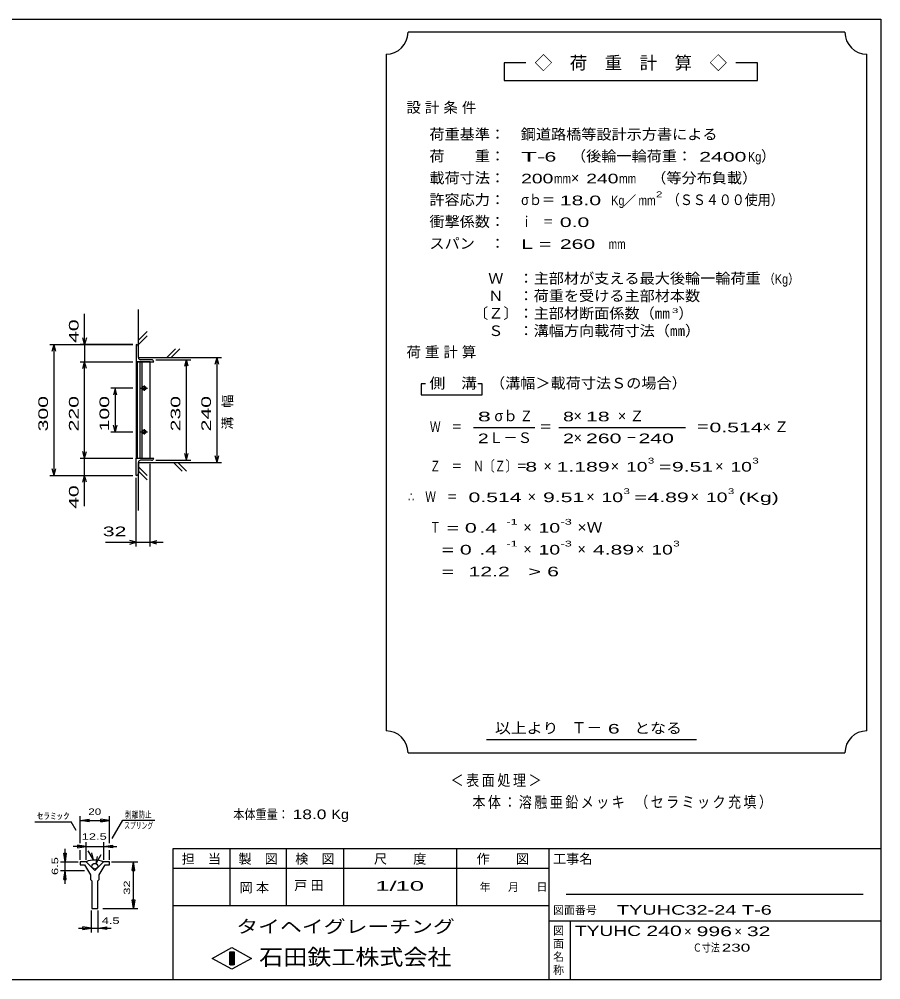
# Model space of a CAD drawing. Units: millimetres, scale not verified. Extents: x -1820 to 1724, y -1285 to 1059.
# Drawn here: x -248 to 1724, y -1141 to 1059 of the extents above; entities that cross this region are included whole.
import ezdxf
from ezdxf.enums import TextEntityAlignment as Align

# ---------------------------------------------------------------- set-up
doc = ezdxf.new("R2010")
doc.units = ezdxf.units.MM
doc.header["$LTSCALE"] = 10
for name, color, linetype, lineweight in [('0_2', 150, 'Continuous', 25), ('16', 3, 'Continuous', 25), ('22', 2, 'Continuous', 25), ('32', 4, 'Continuous', 25)]:
    doc.layers.add(name, color=color, linetype=linetype, lineweight=lineweight)
doc.styles.add('ベクトル', font='')
doc.styles.get('ベクトル').set_extended_font_data('ベクトル')

msp = doc.modelspace()

# ---------------------------------------------------------------- linework, layer by layer
at = {"layer": '0_2'}
for p, q in [((-1736, 1059), (1724, 1059)), ((1724, 1059), (1724, -1141)), ((1724, -841), (104, -841)), ((104, -841), (104, -1141)), ((234, -841), (234, -971)), ((364, -971), (364, -841)), ((494, -841), (494, -971)), ((754, -971), (754, -841)), ((964, -841), (964, -1141)), ((964, -886), (104, -886)), ((1684, -946), (1004, -946)), ((104, -971), (964, -971)), ((964, -1006), (1724, -1006)), ((1014, -1141), (1014, -1006)), ((194, -1092), (239, -1067)), ((234, -1077), (244, -1077)), ((234, -1107), (234, -1077)), ((234, -1077), (236, -1077)), ((236, -1077), (236, -1107)), ((238, -1107), (238, -1077)), ((238, -1077), (240, -1077)), ((239, -1067), (284, -1092)), ((240, -1077), (240, -1107)), ((242, -1107), (242, -1077)), ((242, -1077), (244, -1077)), ((244, -1077), (244, -1107)), ((244, -1077), (244, -1107)), ((239, -1117), (194, -1092)), ((284, -1092), (239, -1117)), ((244, -1107), (234, -1107)), ((236, -1107), (238, -1107)), ((240, -1107), (242, -1107)), ((1724, -1141), (-1736, -1141))]:
    msp.add_line(p, q, dxfattribs=at)
at = {"layer": '16'}
for p, q in [((20, 314), (20, 274)), ((25, 284), (25, 309)), ((20, 274), (60, 274)), ((20, 274), (20, 54)), ((52, 274), (20, 274)), ((22, 274), (22, 54)), ((29, 54), (29, 274)), ((55, 279), (30, 279)), ((33, 274), (33, 54)), ((52, 54), (52, 274)), ((38, 220), (38, 208)), ((30, 214), (46, 214)), ((40, 217), (36, 217)), ((36, 211), (40, 211)), ((30, 114), (46, 114)), ((40, 117), (36, 117)), ((36, 111), (40, 111)), ((38, 120), (38, 108)), ((20, 54), (60, 54)), ((20, 14), (20, 54)), ((20, 54), (52, 54)), ((25, 44), (25, 19)), ((55, 49), (30, 49))]:
    msp.add_line(p, q, dxfattribs=at)
for centre, radius, start, end in [((20, 309), 5, 0, 90), ((30, 284), 5, 180, 270), ((55, 274), 5, 0, 90), ((36, 214), 3, 90, 270), ((38, 214), 4, 46.6, 133.4), ((38, 214), 4, 226.6, 313.4), ((40, 214), 3, 270, 90), ((36, 114), 3, 90, 270), ((38, 114), 4, 46.6, 133.4), ((38, 114), 4, 226.6, 313.4), ((40, 114), 3, 270, 90), ((30, 44), 5, 90, 180), ((55, 54), 5, 270, 0), ((20, 19), 5, 270, 0)]:
    msp.add_arc(centre, radius, start, end, dxfattribs=at)
at = {"layer": '22', "color": 4}
for p, q in [((1642, 1029), (642, 1029)), ((592, 979), (592, -571)), ((1692, -571), (1692, 979)), ((912, 959), (862, 959)), ((862, 959), (862, 919)), ((1442, 959), (1392, 959)), ((1442, 919), (1442, 959)), ((862, 919), (1442, 919)), ((-98, 314), (-98, 384)), ((25, 284), (25, 394)), ((25, 324), (45, 344)), ((25, 314), (45, 334)), ((-178, 314), (12, 314)), ((-172, 299), (-168, 314)), ((-164, 299), (-168, 314)), ((-168, 14), (-168, 314)), ((12, 314), (-108, 314)), ((-98, 314), (-102, 329)), ((-94, 329), (-98, 314)), ((-98, 314), (-98, 274)), ((90, 284), (110, 304)), ((100, 284), (120, 304)), ((-108, 274), (12, 274)), ((-102, 259), (-98, 274)), ((-94, 259), (-98, 274)), ((-98, 54), (-98, 274)), ((25, 284), (215, 284)), ((65, 279), (145, 279)), ((131, 264), (135, 279)), ((139, 264), (135, 279)), ((135, 49), (135, 279)), ((201, 269), (205, 284)), ((209, 269), (205, 284)), ((205, 44), (205, 284)), ((682, 224), (672, 224)), ((672, 224), (672, 199)), ((812, 224), (802, 224)), ((812, 199), (812, 224)), ((12, 214), (-38, 214)), ((-28, 214), (-32, 199)), ((-24, 199), (-28, 214)), ((-28, 214), (-28, 114)), ((672, 199), (812, 199)), ((-38, 114), (12, 114)), ((-28, 114), (-32, 129)), ((-24, 129), (-28, 114)), ((792, 124), (932, 124)), ((987, 124), (1277, 124)), ((-98, 54), (-102, 69)), ((-98, 54), (-94, 69)), ((-108, 54), (12, 54)), ((-98, 14), (-98, 54)), ((25, 44), (215, 44)), ((25, -66), (25, 44)), ((65, 49), (145, 49)), ((125, 24), (105, 44)), ((135, 24), (115, 44)), ((135, 49), (131, 64)), ((135, 49), (139, 64)), ((205, 44), (201, 59)), ((205, 44), (209, 59)), ((-168, 14), (-172, 29)), ((-168, 14), (-164, 29)), ((45, 14), (25, 34)), ((45, 4), (25, 24)), ((52, -149), (52, 41)), ((-178, 14), (12, 14)), ((-108, 14), (12, 14)), ((-102, -1), (-98, 14)), ((-94, -1), (-98, 14)), ((-98, -56), (-98, 14)), ((20, -149), (20, 9)), ((-50, -139), (20, -139)), ((20, -139), (5, -135)), ((5, -143), (20, -139)), ((20, -139), (52, -139)), ((52, -139), (67, -135)), ((67, -143), (52, -139)), ((52, -139), (82, -139)), ((822, -591), (1302, -591)), ((642, -621), (1642, -621))]:
    msp.add_line(p, q, dxfattribs=at)
for centre, start, end in [((592, 1029), 270, 0), ((1692, 1029), 180, 270), ((592, -621), 0, 90), ((1692, -621), 90, 180)]:
    msp.add_arc(centre, 50, start, end, dxfattribs=at)
at = {"layer": '32'}
for p, q in [((-108, -828), (-108, -766)), ((-41.33, -828), (-41.33, -766)), ((-212.33, -779), (-129, -779)), ((-117.33, -799), (-129, -779)), ((-108, -776), (-88, -773)), ((-88, -779), (-108, -776)), ((-108, -776), (-41.33, -776)), ((-88, -779), (-88, -773)), ((-41.33, -776), (-61.33, -773)), ((-61.33, -779), (-61.33, -773)), ((-61.33, -779), (-41.33, -776)), ((-35.33, -817.67), (-11, -775.67)), ((-11, -775.67), (62.34, -775.67)), ((-94.67, -836), (-124.67, -836)), ((-94.67, -836), (-114.67, -833)), ((-114.67, -833), (-114.67, -839)), ((-114.67, -839), (-94.67, -836)), ((-94.67, -866), (-94.67, -826)), ((-94.67, -836), (-54.67, -836)), ((-54.67, -826), (-54.67, -866)), ((-54.67, -836), (-34.67, -833)), ((-34.67, -839), (-54.67, -836)), ((-54.67, -836), (-24.67, -836)), ((-34.67, -833), (-34.67, -839)), ((-143, -871), (-146, -851)), ((-146, -851), (-140, -851)), ((-143, -871), (-143, -841)), ((-140, -851), (-143, -871)), ((-108, -866), (-108, -844)), ((-78, -866), (-89.67, -846)), ((-78, -866), (-81.67, -850.33)), ((-71.33, -874.33), (-60, -854.33)), ((-41.33, -866), (-41.33, -844)), ((-153, -871), (-113, -871)), ((-143, -891), (-143, -871)), ((-108, -871), (-108, -877.67)), ((-94.67, -871), (-108, -871)), ((-108, -877.67), (-98, -877.67)), ((-98, -877.67), (-84.67, -901)), ((-74.67, -891), (-94.67, -871)), ((-54.67, -871), (-74.67, -891)), ((-71.33, -874.33), (-69, -858.33)), ((-64.67, -901), (-51.33, -877.67)), ((-41.33, -871), (-54.67, -871)), ((-51.33, -877.67), (-41.33, -877.67)), ((-41.33, -877.67), (-41.33, -871)), ((-36.33, -871), (23.67, -871)), ((10.67, -891), (13.67, -871)), ((16.67, -891), (13.67, -871)), ((13.67, -977.67), (13.67, -871)), ((-153, -891), (-98, -891)), ((-146, -911), (-143, -891)), ((-140, -911), (-143, -891)), ((-143, -921), (-143, -891)), ((-84.67, -901), (-84.67, -911)), ((-64.67, -911), (-64.67, -901)), ((10.67, -891), (16.67, -891)), ((-146, -911), (-140, -911)), ((-84.67, -911), (-81.33, -914.33)), ((-81.33, -914.33), (-81.33, -977.67)), ((-68, -914.33), (-64.67, -911)), ((-68, -977.67), (-68, -914.33)), ((13.67, -977.67), (10.67, -957.67)), ((10.67, -957.67), (16.67, -957.67)), ((16.67, -957.67), (13.67, -977.67)), ((-82.17, -1032.67), (-82.17, -982.67)), ((-81.33, -977.67), (-68, -977.67)), ((-67.17, -1032.67), (-67.17, -982.67)), ((-56.33, -977.67), (23.67, -977.67)), ((-112.17, -1022.67), (-82.17, -1022.67)), ((-82.17, -1022.67), (-102.17, -1019.67)), ((-102.17, -1025.67), (-102.17, -1019.67)), ((-102.17, -1025.67), (-82.17, -1022.67)), ((-82.17, -1022.67), (-67.17, -1022.67)), ((-67.17, -1022.67), (-47.17, -1019.67)), ((-47.17, -1025.67), (-67.17, -1022.67)), ((-67.17, -1022.67), (-37.17, -1022.67)), ((-47.17, -1025.67), (-47.17, -1019.67))]:
    msp.add_line(p, q, dxfattribs=at)
msp.add_circle((-74.67, -881), 6.67, dxfattribs=at)
msp.add_arc((-75, -916.68), 50, 66, 113, dxfattribs=at)

# ---------------------------------------------------------------- texts
at = {"layer": '0_2', "style": 'ベクトル'}
for s, height, p in [('担\u3000当', 21.99, (124, -864)), ('製\u3000図', 21.99, (254, -864)), ('検\u3000図', 21.99, (384, -864)), ('尺\u3000\u3000度', 21.99, (564, -864)), ('作\u3000\u3000図', 21.99, (799, -864)), ('工事名', 21.99, (974, -864)), ('年', 18.33, (806, -928.5)), ('月', 18.33, (871, -928.5)), ('日', 18.33, (936, -928.5)), ('図面番号', 18.33, (974, -981.5)), ('図', 18.33, (974, -1028.5)), ('面', 18.33, (974, -1058.5)), ('名', 18.33, (974, -1088.5)), ('称', 18.33, (974, -1118.5))]:
    msp.add_text(s, height=height, dxfattribs=at).set_placement(p, align=Align.MIDDLE_LEFT)
at = {"layer": '0_2', "color": 222, "style": 'ベクトル'}
for s, height, width, p in [('タイヘイグレーチング', 29.33, 1.25, (249, -1019)), ('石田鉄工株式会社', 36.66, 1.1, (301.5, -1089))]:
    msp.add_text(s, height=height, dxfattribs=dict(at, width=width)).set_placement(p, align=Align.MIDDLE_LEFT)
at = {"layer": '22', "style": 'ベクトル'}
for s, height, p in [('◇\u3000荷\u3000重\u3000計\u3000算\u3000◇', 29.33, (932, 959)), ('）', 24.19, (1450, 745.5)), ('×', 24.19, (1015, 695.5)), ('／', 21.99, (1134.5, 644)), ('）', 24.19, (1261, 385.5)), ('σｂ', 24.19, (840, 150.5)), ('×', 24.19, (1021, 150.5)), ('Ｌ－Ｓ', 24.19, (827, 100.5)), ('×', 24.19, (1021, 100.5)), ('×', 24.19, (952, 35.5)), ('×', 24.19, (1106, 35.5)), ('×', 24.19, (1345, 35.5)), ('×', 24.19, (916, -34.5)), ('×', 24.19, (1050, -34.5)), ('×', 24.19, (1289, -34.5)), ('×', 24.19, (906, -104.5)), ('×', 24.19, (906, -154.5)), ('×', 24.19, (1030, -154.5)), ('×', 24.19, (1164, -154.5)), ('Ｔ－', 25.66, (1016, -563.5)), ('×', 21.99, (1274, -1030)), ('×', 21.99, (1389, -1030))]:
    msp.add_text(s, height=height, dxfattribs=at).set_placement(p, align=Align.MIDDLE_LEFT)
for s, height, width, p in [('荷重基準：\u3000', 24.19, 1.05, (691, 795.5)), ('鋼道路橋等設計示方書による', 24.19, 1.05, (900, 795.5)), ('荷\u3000\u3000重：\u3000', 24.19, 1.05, (691, 745.5)), ('T-', 21.99, 2, (901, 744)), (' 6 ', 21.99, 1.65, (941, 744)), ('（後輪一輪荷重：', 24.19, 1.05, (1015, 745.5)), (' 2400', 21.99, 1.65, (1295, 744)), ('Kg', 21.99, 0.85, (1420, 744)), ('載荷寸法：\u3000', 24.19, 1.05, (691, 695.5)), ('200', 21.99, 1.5, (901, 694)), ('240', 21.99, 1.5, (1050, 694)), ('\u3000（等分布負載）', 24.19, 1.05, (1164, 695.5)), ('mm', 21.99, 0.8, (976, 694)), ('mm', 21.99, 0.8, (1125, 694)), ('許容応力：\u3000', 24.19, 1.05, (691, 645.5)), ('2', 13.2, 1.5, (1209.5, 658)), ('（ＳＳ４００使用）', 24.19, 0.9, (1234.5, 645.5)), ('σｂ＝', 24.19, 0.9, (901, 645.5)), (' 18.0', 21.99, 1.65, (976, 644)), ('Kg', 21.99, 0.85, (1107, 644)), ('mm', 21.99, 0.8, (1169.5, 644)), ('衝撃係数：\u3000', 24.19, 1.05, (691, 595.5)), ('ｉ\u3000＝', 24.19, 0.75, (901, 595.5)), (' 0.0', 21.99, 1.65, (976, 594)), ('スパン\u3000：\u3000', 24.19, 1.05, (691, 545.5)), ('L =', 21.99, 1.65, (901, 544)), (' 260 ', 21.99, 1.65, (976, 544)), ('mm', 21.99, 0.8, (1101, 544)), ('\u3000Ｗ\u3000：主部材が支える最大後輪一輪荷重', 24.19, 1.05, (791, 465.5)), ('（Kg）', 21.99, 0.85, (1456, 464)), ('\u3000Ｎ\u3000：荷重を受ける主部材本数', 24.19, 1.05, (791, 425.5)), ('〔Ｚ〕：主部材断面係数（㎜', 24.19, 1.05, (791, 385.5)), ('3', 11, 1.8, (1246, 391.5)), ('\u3000Ｓ\u3000：溝幅方向載荷寸法（㎜）', 24.19, 1.05, (791, 345.5)), ('側\u3000溝', 24.19, 1.1, (691, 225.5)), ('\u3000（溝幅＞載荷寸法Ｓの場合）', 24.19, 1.05, (795, 225.5)), ('8', 21.99, 1.8, (802, 149)), ('Ｚ', 24.19, 0.9, (898, 150.5)), ('8', 21.99, 1.5, (997, 149)), (' 18 ', 21.99, 1.65, (1036, 149)), ('Ｗ\u3000＝', 24.19, 0.75, (692, 125.5)), ('0.514', 21.99, 1.65, (1332, 124)), ('2', 21.99, 1.5, (802, 99)), ('＝', 24.19, 0.9, (942, 125.5)), ('2', 21.99, 1.5, (997, 99)), (' 260 ', 21.99, 1.65, (1036, 99)), (' 240 ', 21.99, 1.65, (1156, 99)), ('＝', 24.19, 0.9, (1302, 125.5)), ('－', 24.19, 0.75, (1141, 100.5)), ('Ｚ\u3000＝\u3000Ｎ〔Ｚ〕＝', 24.19, 0.75, (692, 35.5)), (' 8 ', 21.99, 1.65, (897, 34)), ('1.189', 21.99, 1.65, (982, 34)), ('10', 21.99, 1.5, (1141, 34)), ('3', 13.2, 1.5, (1191, 48)), ('9.51', 21.99, 1.65, (1246, 34)), ('10', 21.99, 1.5, (1380, 34)), ('3', 13.2, 1.5, (1430, 48)), ('=', 21.99, 1.7, (1216, 34)), ('3', 13.2, 1.5, (1135, -22)), ('3', 13.2, 1.5, (1374, -22)), ('∴\u3000Ｗ\u3000＝', 24.19, 0.75, (642, -34.5)), (' 0.514', 21.99, 1.65, (767, -36)), ('9.51', 21.99, 1.65, (951, -36)), ('10', 21.99, 1.5, (1085, -36)), ('=', 21.99, 1.7, (1160, -36)), ('4.89', 21.99, 1.65, (1190, -36)), ('10', 21.99, 1.5, (1324, -36)), ('(Kg)', 21.99, 1.65, (1399, -36)), ('-1', 13.2, 1.65, (867, -92)), ('-3', 13.2, 1.65, (991, -92)), (' 32 ', 21.99, 1.65, (-70, -114)), ('Ｔ', 24.19, 0.75, (692, -104.5)), (' = 0', 21.99, 1.65, (717, -106)), (' .4 ', 21.99, 1.65, (792, -106)), ('10', 21.99, 1.5, (941, -106)), ('×Ｗ', 24.19, 1.1, (1030, -104.5)), ('  = 0', 21.99, 1.65, (692, -156)), (' .4 ', 21.99, 1.65, (792, -156)), ('-1', 13.2, 1.65, (867, -142)), ('10', 21.99, 1.5, (941, -156)), ('-3', 13.2, 1.65, (991, -142)), ('4.89', 21.99, 1.65, (1065, -156)), ('10', 21.99, 1.5, (1199, -156)), ('3', 13.2, 1.5, (1249, -142)), (' 12.2', 21.99, 1.65, (767, -206)), (' 6 ', 21.99, 1.65, (947, -206)), ('  =', 21.99, 1.65, (692, -206)), ('>', 21.99, 1.7, (917, -206)), ('以上より\u3000', 24.19, 1.1, (841, -564.5)), (' 6 ', 21.99, 1.65, (1086, -566)), ('となる', 24.19, 1.1, (1160, -564.5)), ('本体重量：', 21.99, 0.85, (242, -762)), (' 18.0', 21.99, 1.35, (367, -762)), ('Kg', 21.99, 1.1, (467, -762)), ('1/', 21.99, 2, (567, -926)), (' 10 ', 21.99, 2, (597, -926)), ('TYUHC32-24 T-6', 21.99, 1.55, (1120, -981)), ('TYUHC', 23.46, 1.4, (1024, -1029)), (' 240 ', 23.46, 1.55, (1174, -1029)), (' 996 ', 21.99, 1.65, (1289, -1030)), (' 32 ', 21.99, 1.65, (1404, -1030)), ('Ｃ寸法：', 18.33, 0.8, (1294, -1067.5)), (' 230 ', 18.33, 1.6, (1349, -1067.5))]:
    msp.add_text(s, height=height, dxfattribs=dict(at, width=width)).set_placement(p, align=Align.MIDDLE_LEFT)
at = {"layer": '22', "style": 'ベクトル', "width": 1.65}
for s, p in [(' 40 ', (-123, 304)), (' 300 ', (-193, 101.5)), (' 220 ', (-123, 101.5)), (' 100 ', (-53, 101.5)), (' 230 ', (110, 101.5)), (' 240 ', (180, 101.5)), (' 40 ', (-123, -76))]:
    msp.add_text(s, height=21.99, rotation=90, dxfattribs=at).set_placement(p, align=Align.MIDDLE_LEFT)
at = {"layer": '22', "attachment_point": 4, "style": 'ベクトル'}
for s, insert, char_height in [('\\T1.28;設計条件', (638.5, 855.5), 24.19), ('\\T1.28;荷重計算', (638.5, 295.5), 24.19), ('\\T1.42;×Ｚ', (1122.5, 150.5), 24.19), ('\\T1.42;×Ｚ', (1453.5, 125.5), 24.19), ('\\T1.2;\\W0.85;＜表面処理＞', (739.5, -685.5), 25.66), ('\\T1.19;\\W0.85;本体：溶融亜鉛メッキ', (789.5, -735.5), 25.66), ('\\T1.19;\\W0.85;（セラミック充填）', (1162, -735.5), 25.66), ('\\T1.25;岡本\u3000', (256.5, -931), 21.99), ('\\T1.25;戸田\u3000', (381.5, -926), 21.99)]:
    msp.add_mtext(s, dxfattribs=dict(at, insert=insert, char_height=char_height))
at = {"layer": '22', "insert": (230, 119), "char_height": 21.99, "attachment_point": 4, "rotation": 90, "style": 'ベクトル'}
msp.add_mtext('\\T1.67;溝幅', dxfattribs=at)
at = {"layer": '32', "color": 2, "style": 'ベクトル'}
for s, width, p in [('ｾﾗﾐｯｸ', 1.5, (-207.33, -766)), ('20', 1.35, (-89.67, -756)), ('剥離防止', 0.75, (-6, -762.67)), ('スプリング', 0.65, (-7.66, -787.67)), ('12.5', 1.5, (-104.67, -813)), (' 4.5 ', 1.5, (-67.17, -1005.67))]:
    msp.add_text(s, height=14.66, dxfattribs=dict(at, width=width)).set_placement(p, align=Align.MIDDLE_LEFT)
at = {"layer": '32', "color": 2, "style": 'ベクトル', "width": 1.5}
for s, p in [('6.5', (-166, -901)), (' 32 ', (-1.33, -954.33))]:
    msp.add_text(s, height=14.66, rotation=90, dxfattribs=at).set_placement(p, align=Align.MIDDLE_LEFT)

doc.saveas('drawing.dxf')
